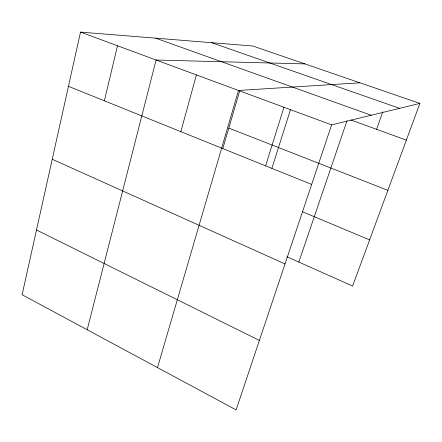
<?xml version="1.0" encoding="UTF-8"?>
<svg xmlns="http://www.w3.org/2000/svg" width="442" height="442" viewBox="0 0 442 442"><rect width="100%" height="100%" fill="white"/><g stroke="black" fill="none" stroke-linecap="round" stroke-linejoin="round"><path stroke-width="0.66" d="M419.9 103.4L252.824 46.018L80.51 32.1L22.1 294.731L236.111 409.9L331.622 124.876L419.9 103.4L352.617 286.035L286.897 256.752M104.367 100.815L117.495 45.769M87.184 329.754L156.081 60.024L304.919 63.908M180.866 131.672L196.381 74.913M157.501 367.595L238.503 90.472L359.921 82.803M222.807 148.529L239.84 90.356M265.609 165.849L283.952 107.262M271.885 168.43L290.516 109.483M298.814 262.062L346.998 120.71M376.584 129.318L382.8 111.782M211.668 42.692L399.618 108.334M155.639 38.167L371.219 115.246M350.865 119.964L406.364 140.142M80.51 32.1L331.622 124.876M228.79 128.092L387.877 190.331M68.449 86.328L311.665 184.424M302.328 211.69L369.617 239.89M52.233 159.258L285.024 263.94M36.498 229.989L259.393 340.428"/></g></svg>
